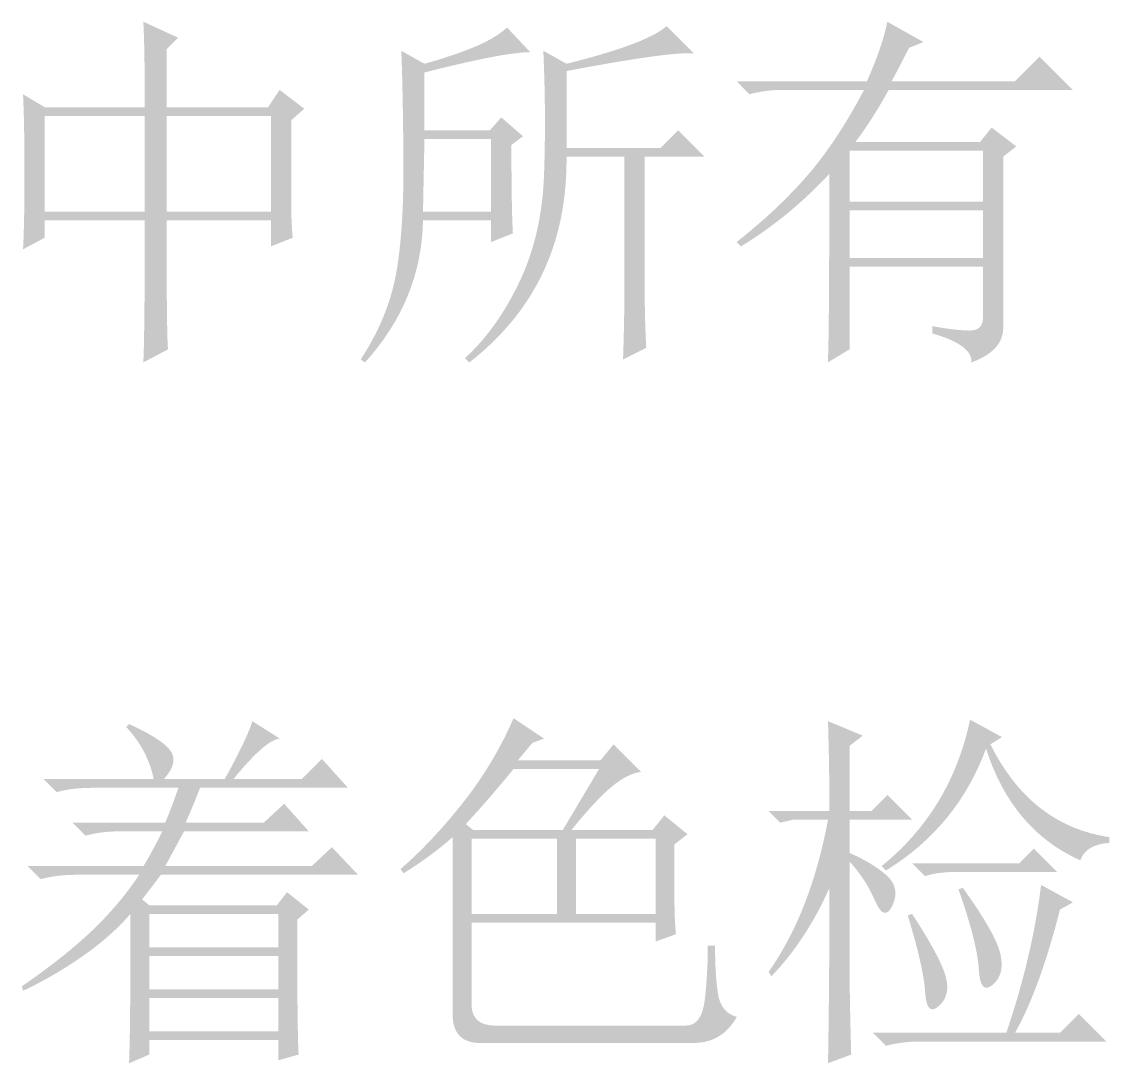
# Model space of a CAD drawing. Header units: millimetres. Extents: x 0 to 841, y 0 to 1189.
# Drawn here: x 446.08 to 469.44, y 178.67 to 201.04 of the extents above; entities that cross this region are included whole.
import ezdxf

# ---------------------------------------------------------------- set-up
doc = ezdxf.new("R2010")
doc.units = ezdxf.units.MM
doc.layers.add('C00-00-00', color=7, linetype='Continuous')

msp = doc.modelspace()

# ---------------------------------------------------------------- hatches: boundary and pattern name
at = {"layer": 'C00-00-00'}
h = msp.add_hatch(color=256, dxfattribs=at)
edge = h.paths.add_edge_path(flags=0)
edge.add_spline(control_points=[(449.192335, 199.020417), (449.192335, 199.020417), (449.192335, 196.964935), (449.192335, 196.964935), (449.192335, 196.964935), (451.434679, 196.964935), (451.434679, 196.964935), (451.434679, 196.964935), (451.434679, 199.020417), (451.434679, 199.020417), (451.434679, 199.020417), (449.192335, 199.020417), (449.192335, 199.020417)], knot_values=[0, 0, 0, 0, 1, 1, 1, 2, 2, 2, 3, 3, 3, 4, 4, 4, 4], degree=3, periodic=1)
edge = h.paths.add_edge_path(flags=0)
edge.add_spline(control_points=[(448.724905, 199.207279), (448.724905, 200.016463), (448.714431, 200.628863), (448.694036, 201.044479), (448.694036, 201.044479), (449.441484, 200.702175), (449.441484, 200.702175), (449.441484, 200.702175), (449.192335, 200.453025), (449.192335, 200.453025), (449.192335, 200.453025), (449.192335, 199.207279), (449.192335, 199.207279), (449.192335, 199.207279), (451.372392, 199.207279), (451.372392, 199.207279), (451.372392, 199.207279), (451.621541, 199.581003), (451.621541, 199.581003), (451.621541, 199.581003), (452.150707, 199.175859), (452.150707, 199.175859), (452.150707, 199.175859), (451.87069, 198.92671), (451.87069, 198.92671), (451.87069, 198.92671), (451.87069, 197.120378), (451.87069, 197.120378), (451.87069, 196.892175), (451.880612, 196.653498), (451.901558, 196.404349), (451.901558, 196.404349), (451.434679, 196.217487), (451.434679, 196.217487), (451.434679, 196.217487), (451.434679, 196.778073), (451.434679, 196.778073), (451.434679, 196.778073), (449.192335, 196.778073), (449.192335, 196.778073), (449.192335, 195.199392), (449.202257, 194.276107), (449.223203, 194.006011), (449.223203, 194.006011), (448.694036, 193.725443), (448.694036, 193.725443), (448.714431, 194.203346), (448.724905, 195.220339), (448.724905, 196.778073), (448.724905, 196.778073), (446.576267, 196.778073), (446.576267, 196.778073), (446.576267, 196.778073), (446.576267, 196.404349), (446.576267, 196.404349), (446.576267, 196.404349), (446.108837, 196.1552), (446.108837, 196.1552), (446.129783, 196.528924), (446.140256, 197.068563), (446.140256, 197.77467), (446.140256, 198.480226), (446.129783, 199.051285), (446.108837, 199.487296), (446.108837, 199.487296), (446.576267, 199.207279), (446.576267, 199.207279), (446.576267, 199.207279), (448.724905, 199.207279), (448.724905, 199.207279)], knot_values=[0, 0, 0, 0, 1, 1, 1, 2, 2, 2, 3, 3, 3, 4, 4, 4, 5, 5, 5, 6, 6, 6, 7, 7, 7, 8, 8, 8, 9, 9, 9, 10, 10, 10, 11, 11, 11, 12, 12, 12, 13, 13, 13, 14, 14, 14, 15, 15, 15, 16, 16, 16, 17, 17, 17, 18, 18, 18, 19, 19, 19, 20, 20, 20, 21, 21, 21, 22, 22, 22, 23, 23, 23, 23], degree=3, periodic=1)
edge = h.paths.add_edge_path(flags=0)
edge.add_spline(control_points=[(446.576267, 199.020417), (446.576267, 199.020417), (446.576267, 196.964935), (446.576267, 196.964935), (446.576267, 196.964935), (448.724905, 196.964935), (448.724905, 196.964935), (448.724905, 196.964935), (448.724905, 199.020417), (448.724905, 199.020417), (448.724905, 199.020417), (446.576267, 199.020417), (446.576267, 199.020417)], knot_values=[0, 0, 0, 0, 1, 1, 1, 2, 2, 2, 3, 3, 3, 4, 4, 4, 4], degree=3, periodic=1)
h = msp.add_hatch(color=256, dxfattribs=at)
edge = h.paths.add_edge_path(flags=0)
edge.add_spline(control_points=[(459.466547, 195.064896), (459.466547, 194.7948), (459.47702, 194.452496), (459.497966, 194.036879), (459.497966, 194.036879), (458.999668, 193.78773), (458.999668, 193.78773), (459.020063, 194.411155), (459.030536, 194.981662), (459.030536, 195.500907), (459.030536, 195.500907), (459.030536, 198.148394), (459.030536, 198.148394), (459.030536, 198.148394), (457.784789, 198.148394), (457.784789, 198.148394), (457.805735, 196.300169), (457.110102, 194.825669), (455.698439, 193.725443), (455.698439, 193.725443), (455.604733, 193.819149), (455.604733, 193.819149), (456.061139, 194.234766), (456.450848, 194.779366), (456.772758, 195.454054), (457.094668, 196.128741), (457.271056, 196.897136), (457.301925, 197.758685), (457.332793, 198.620234), (457.327832, 199.507691), (457.28649, 200.421606), (457.28649, 200.421606), (457.784789, 200.141589), (457.784789, 200.141589), (458.947302, 200.432079), (459.663882, 200.702175), (459.933977, 200.951324), (459.933977, 200.951324), (460.525431, 200.359319), (460.525431, 200.359319), (460.23439, 200.40066), (459.321026, 200.276085), (457.784789, 199.985595), (457.784789, 199.985595), (457.784789, 198.335256), (457.784789, 198.335256), (457.784789, 198.335256), (459.809403, 198.335256), (459.809403, 198.335256), (459.809403, 198.335256), (460.183127, 198.70898), (460.183127, 198.70898), (460.183127, 198.70898), (460.743713, 198.148394), (460.743713, 198.148394), (460.743713, 198.148394), (459.466547, 198.148394), (459.466547, 198.148394), (459.466547, 198.148394), (459.466547, 195.064896), (459.466547, 195.064896)], knot_values=[0, 0, 0, 0, 1, 1, 1, 2, 2, 2, 3, 3, 3, 4, 4, 4, 5, 5, 5, 6, 6, 6, 7, 7, 7, 8, 8, 8, 9, 9, 9, 10, 10, 10, 11, 11, 11, 12, 12, 12, 13, 13, 13, 14, 14, 14, 15, 15, 15, 16, 16, 16, 17, 17, 17, 18, 18, 18, 19, 19, 19, 20, 20, 20, 20], degree=3, periodic=1)
edge = h.paths.add_edge_path(flags=0)
edge.add_spline(control_points=[(454.73271, 198.522118), (454.73271, 198.522118), (454.701842, 196.964935), (454.701842, 196.964935), (454.701842, 196.964935), (456.165319, 196.964935), (456.165319, 196.964935), (456.165319, 196.964935), (456.165319, 198.522118), (456.165319, 198.522118), (456.165319, 198.522118), (454.73271, 198.522118), (454.73271, 198.522118)], knot_values=[0, 0, 0, 0, 1, 1, 1, 2, 2, 2, 3, 3, 3, 4, 4, 4, 4], degree=3, periodic=1)
edge = h.paths.add_edge_path(flags=0)
edge.add_spline(control_points=[(456.508175, 200.919905), (456.508175, 200.919905), (457.006473, 200.390738), (457.006473, 200.390738), (456.632749, 200.390738), (455.874828, 200.245217), (454.73271, 199.954727), (454.73271, 199.954727), (454.73271, 198.70898), (454.73271, 198.70898), (454.73271, 198.70898), (456.134451, 198.70898), (456.134451, 198.70898), (456.134451, 198.70898), (456.3836, 198.988997), (456.3836, 198.988997), (456.3836, 198.988997), (456.850479, 198.584405), (456.850479, 198.584405), (456.850479, 198.584405), (456.60133, 198.397544), (456.60133, 198.397544), (456.60133, 197.504575), (456.611803, 196.871228), (456.632749, 196.497504), (456.632749, 196.497504), (456.165319, 196.310642), (456.165319, 196.310642), (456.165319, 196.310642), (456.165319, 196.778073), (456.165319, 196.778073), (456.165319, 196.778073), (454.701842, 196.778073), (454.701842, 196.778073), (454.680896, 195.635955), (454.26528, 194.618412), (453.456096, 193.725443), (453.456096, 193.725443), (453.362389, 193.78773), (453.362389, 193.78773), (453.757059, 194.390208), (454.011169, 195.00757), (454.125271, 195.640916), (454.239372, 196.274262), (454.291187, 197.120378), (454.281265, 198.179262), (454.270792, 199.238147), (454.255358, 199.985595), (454.234411, 200.421606), (454.234411, 200.421606), (454.73271, 200.141589), (454.73271, 200.141589), (455.106434, 200.245217), (455.448739, 200.359319), (455.760175, 200.483893), (456.071612, 200.608468), (456.320761, 200.753438), (456.508175, 200.919905), (456.508175, 200.919905), (456.508175, 200.919905), (456.508175, 200.919905)], knot_values=[0, 0, 0, 0, 1, 1, 1, 2, 2, 2, 3, 3, 3, 4, 4, 4, 5, 5, 5, 6, 6, 6, 7, 7, 7, 8, 8, 8, 9, 9, 9, 10, 10, 10, 11, 11, 11, 12, 12, 12, 13, 13, 13, 14, 14, 14, 15, 15, 15, 16, 16, 16, 17, 17, 17, 18, 18, 18, 19, 19, 19, 20, 20, 20, 20], degree=3, periodic=1)
h = msp.add_hatch(color=256, dxfattribs=at)
edge = h.paths.add_edge_path(flags=0)
edge.add_spline(control_points=[(463.866347, 198.272969), (463.866347, 198.272969), (463.866347, 197.182665), (463.866347, 197.182665), (463.866347, 197.182665), (466.731564, 197.182665), (466.731564, 197.182665), (466.731564, 197.182665), (466.731564, 198.272969), (466.731564, 198.272969), (466.731564, 198.272969), (463.866347, 198.272969), (463.866347, 198.272969)], knot_values=[0, 0, 0, 0, 1, 1, 1, 2, 2, 2, 3, 3, 3, 4, 4, 4, 4], degree=3, periodic=1)
edge = h.paths.add_edge_path(flags=0)
edge.add_spline(control_points=[(463.866347, 196.995803), (463.866347, 196.995803), (463.866347, 195.968338), (463.866347, 195.968338), (463.866347, 195.968338), (466.731564, 195.968338), (466.731564, 195.968338), (466.731564, 195.968338), (466.731564, 196.995803), (466.731564, 196.995803), (466.731564, 196.995803), (463.866347, 196.995803), (463.866347, 196.995803)], knot_values=[0, 0, 0, 0, 1, 1, 1, 2, 2, 2, 3, 3, 3, 4, 4, 4, 4], degree=3, periodic=1)
edge = h.paths.add_edge_path(flags=0)
edge.add_spline(control_points=[(465.64126, 194.50431), (465.994038, 194.442023), (466.264134, 194.410603), (466.450996, 194.410603), (466.637858, 194.410603), (466.731564, 194.50431), (466.731564, 194.691172), (466.731564, 194.691172), (466.731564, 195.781476), (466.731564, 195.781476), (466.731564, 195.781476), (463.866347, 195.781476), (463.866347, 195.781476), (463.866347, 195.781476), (463.866347, 194.006011), (463.866347, 194.006011), (463.866347, 194.006011), (463.398917, 193.725443), (463.398917, 193.725443), (463.419863, 194.078772), (463.430336, 195.428147), (463.430336, 197.77467), (462.848804, 197.151797), (462.215457, 196.632552), (461.530297, 196.217487), (461.530297, 196.217487), (461.437141, 196.310642), (461.437141, 196.310642), (462.018122, 196.767049), (462.521933, 197.23944), (462.947471, 197.727817), (463.37301, 198.215642), (463.783114, 198.833555), (464.177784, 199.581003), (464.177784, 199.581003), (462.464607, 199.581003), (462.464607, 199.581003), (462.194511, 199.581003), (461.945362, 199.549583), (461.717159, 199.487296), (461.717159, 199.487296), (461.437141, 199.767865), (461.437141, 199.767865), (461.437141, 199.767865), (464.240071, 199.767865), (464.240071, 199.767865), (464.468274, 200.286558), (464.613244, 200.712096), (464.676082, 201.044479), (464.676082, 201.044479), (465.454398, 200.608468), (465.454398, 200.608468), (465.454398, 200.608468), (465.142962, 200.483893), (465.142962, 200.483893), (464.997441, 200.192852), (464.872866, 199.954175), (464.769238, 199.767865), (464.769238, 199.767865), (467.416725, 199.767865), (467.416725, 199.767865), (467.416725, 199.767865), (467.945891, 200.297031), (467.945891, 200.297031), (467.945891, 200.297031), (468.662471, 199.581003), (468.662471, 199.581003), (468.662471, 199.581003), (464.706951, 199.581003), (464.706951, 199.581003), (464.478747, 199.165386), (464.240071, 198.791662), (463.990922, 198.459831), (463.990922, 198.459831), (466.669277, 198.459831), (466.669277, 198.459831), (466.669277, 198.459831), (466.918426, 198.771267), (466.918426, 198.771267), (466.918426, 198.771267), (467.447593, 198.366124), (467.447593, 198.366124), (467.447593, 198.366124), (467.167576, 198.148394), (467.167576, 198.148394), (467.167576, 198.148394), (467.167576, 194.472891), (467.167576, 194.472891), (467.167576, 194.141059), (466.938821, 193.89191), (466.482415, 193.725443), (466.50281, 193.974592), (466.222241, 194.1824), (465.64126, 194.348316), (465.64126, 194.348316), (465.64126, 194.50431), (465.64126, 194.50431)], knot_values=[0, 0, 0, 0, 1, 1, 1, 2, 2, 2, 3, 3, 3, 4, 4, 4, 5, 5, 5, 6, 6, 6, 7, 7, 7, 8, 8, 8, 9, 9, 9, 10, 10, 10, 11, 11, 11, 12, 12, 12, 13, 13, 13, 14, 14, 14, 15, 15, 15, 16, 16, 16, 17, 17, 17, 18, 18, 18, 19, 19, 19, 20, 20, 20, 21, 21, 21, 22, 22, 22, 23, 23, 23, 24, 24, 24, 25, 25, 25, 26, 26, 26, 27, 27, 27, 28, 28, 28, 29, 29, 29, 30, 30, 30, 31, 31, 31, 32, 32, 32, 32], degree=3, periodic=1)
h = msp.add_hatch(color=256, dxfattribs=at)
edge = h.paths.add_edge_path(flags=0)
edge.add_spline(control_points=[(449.912425, 184.585993), (449.808245, 184.315897), (449.704617, 184.066748), (449.600988, 183.838545), (449.600988, 183.838545), (451.282746, 183.838545), (451.282746, 183.838545), (451.282746, 183.838545), (451.718758, 184.243688), (451.718758, 184.243688), (451.718758, 184.243688), (452.247924, 183.651683), (452.247924, 183.651683), (452.247924, 183.651683), (449.569569, 183.651683), (449.569569, 183.651683), (449.444995, 183.42348), (449.309947, 183.17433), (449.164977, 182.904235), (449.164977, 182.904235), (452.310212, 182.904235), (452.310212, 182.904235), (452.310212, 182.904235), (452.746223, 183.309378), (452.746223, 183.309378), (452.746223, 183.309378), (453.306809, 182.717373), (453.306809, 182.717373), (453.306809, 182.717373), (449.071271, 182.717373), (449.071271, 182.717373), (448.946696, 182.550906), (448.811648, 182.374517), (448.666679, 182.188206), (448.666679, 182.188206), (448.822121, 182.063632), (448.822121, 182.063632), (448.822121, 182.063632), (451.562764, 182.063632), (451.562764, 182.063632), (451.562764, 182.063632), (451.781045, 182.343649), (451.781045, 182.343649), (451.781045, 182.343649), (452.247924, 181.969925), (452.247924, 181.969925), (452.247924, 181.969925), (451.998775, 181.752195), (451.998775, 181.752195), (451.998775, 180.132173), (452.009248, 179.166995), (452.030194, 178.855559), (452.030194, 178.855559), (451.594183, 178.730984), (451.594183, 178.730984), (451.594183, 178.730984), (451.594183, 179.166995), (451.594183, 179.166995), (451.594183, 179.166995), (448.822121, 179.166995), (448.822121, 179.166995), (448.822121, 179.166995), (448.822121, 178.855559), (448.822121, 178.855559), (448.822121, 178.855559), (448.38611, 178.668697), (448.38611, 178.668697), (448.407056, 179.084313), (448.417529, 180.15312), (448.417529, 181.87677), (448.126488, 181.544387), (447.778671, 181.237911), (447.374079, 180.957894), (446.968936, 180.677325), (446.548358, 180.433137), (446.112898, 180.22588), (446.112898, 180.22588), (446.081479, 180.319587), (446.081479, 180.319587), (446.683406, 180.734652), (447.181705, 181.129322), (447.576375, 181.503046), (447.971045, 181.87677), (448.31335, 182.281362), (448.604391, 182.717373), (448.604391, 182.717373), (447.23407, 182.717373), (447.23407, 182.717373), (446.963975, 182.717373), (446.714825, 182.685954), (446.486622, 182.624218), (446.486622, 182.624218), (446.206054, 182.904235), (446.206054, 182.904235), (446.206054, 182.904235), (448.697547, 182.904235), (448.697547, 182.904235), (448.822121, 183.111492), (448.957169, 183.360641), (449.10269, 183.651683), (449.10269, 183.651683), (448.199248, 183.651683), (448.199248, 183.651683), (447.929153, 183.651683), (447.680003, 183.620264), (447.4518, 183.558527), (447.4518, 183.558527), (447.171783, 183.838545), (447.171783, 183.838545), (447.171783, 183.838545), (449.164977, 183.838545), (449.164977, 183.838545), (449.268606, 184.087694), (449.361761, 184.336843), (449.444995, 184.585993), (449.444995, 184.585993), (447.576375, 184.585993), (447.576375, 184.585993), (447.306279, 184.585993), (447.05713, 184.554573), (446.828927, 184.492837), (446.828927, 184.492837), (446.548909, 184.772855), (446.548909, 184.772855), (446.548909, 184.772855), (448.915828, 184.772855), (448.915828, 184.772855), (448.832594, 185.18792), (448.635259, 185.561644), (448.323823, 185.894027), (448.323823, 185.894027), (448.38611, 185.956314), (448.38611, 185.956314), (448.884409, 185.728111), (449.185372, 185.530776), (449.289001, 185.36486), (449.392629, 185.198393), (449.340815, 185.001058), (449.133558, 184.772855), (449.133558, 184.772855), (450.441592, 184.772855), (450.441592, 184.772855), (450.773423, 185.374782), (450.970758, 185.790398), (451.033597, 186.018601), (451.033597, 186.018601), (451.625051, 185.644877), (451.625051, 185.644877), (451.417243, 185.623931), (451.08486, 185.333441), (450.628454, 184.772855), (450.628454, 184.772855), (452.092482, 184.772855), (452.092482, 184.772855), (452.092482, 184.772855), (452.528493, 185.208866), (452.528493, 185.208866), (452.528493, 185.208866), (453.089079, 184.585993), (453.089079, 184.585993), (453.089079, 184.585993), (449.912425, 184.585993), (449.912425, 184.585993)], knot_values=[0, 0, 0, 0, 1, 1, 1, 2, 2, 2, 3, 3, 3, 4, 4, 4, 5, 5, 5, 6, 6, 6, 7, 7, 7, 8, 8, 8, 9, 9, 9, 10, 10, 10, 11, 11, 11, 12, 12, 12, 13, 13, 13, 14, 14, 14, 15, 15, 15, 16, 16, 16, 17, 17, 17, 18, 18, 18, 19, 19, 19, 20, 20, 20, 21, 21, 21, 22, 22, 22, 23, 23, 23, 24, 24, 24, 25, 25, 25, 26, 26, 26, 27, 27, 27, 28, 28, 28, 29, 29, 29, 30, 30, 30, 31, 31, 31, 32, 32, 32, 33, 33, 33, 34, 34, 34, 35, 35, 35, 36, 36, 36, 37, 37, 37, 38, 38, 38, 39, 39, 39, 40, 40, 40, 41, 41, 41, 42, 42, 42, 43, 43, 43, 44, 44, 44, 45, 45, 45, 46, 46, 46, 47, 47, 47, 48, 48, 48, 49, 49, 49, 50, 50, 50, 51, 51, 51, 52, 52, 52, 53, 53, 53, 54, 54, 54, 54], degree=3, periodic=1)
edge = h.paths.add_edge_path(flags=0)
edge.add_spline(control_points=[(448.822121, 181.87677), (448.822121, 181.87677), (448.822121, 181.16019), (448.822121, 181.16019), (448.822121, 181.16019), (451.594183, 181.16019), (451.594183, 181.16019), (451.594183, 181.16019), (451.594183, 181.87677), (451.594183, 181.87677), (451.594183, 181.87677), (448.822121, 181.87677), (448.822121, 181.87677)], knot_values=[0, 0, 0, 0, 1, 1, 1, 2, 2, 2, 3, 3, 3, 4, 4, 4, 4], degree=3, periodic=1)
edge = h.paths.add_edge_path(flags=0)
edge.add_spline(control_points=[(448.822121, 180.973328), (448.822121, 180.973328), (448.822121, 180.257299), (448.822121, 180.257299), (448.822121, 180.257299), (451.594183, 180.257299), (451.594183, 180.257299), (451.594183, 180.257299), (451.594183, 180.973328), (451.594183, 180.973328), (451.594183, 180.973328), (448.822121, 180.973328), (448.822121, 180.973328)], knot_values=[0, 0, 0, 0, 1, 1, 1, 2, 2, 2, 3, 3, 3, 4, 4, 4, 4], degree=3, periodic=1)
edge = h.paths.add_edge_path(flags=0)
edge.add_spline(control_points=[(448.822121, 180.070437), (448.822121, 180.070437), (448.822121, 179.353857), (448.822121, 179.353857), (448.822121, 179.353857), (451.594183, 179.353857), (451.594183, 179.353857), (451.594183, 179.353857), (451.594183, 180.070437), (451.594183, 180.070437), (451.594183, 180.070437), (448.822121, 180.070437), (448.822121, 180.070437)], knot_values=[0, 0, 0, 0, 1, 1, 1, 2, 2, 2, 3, 3, 3, 4, 4, 4, 4], degree=3, periodic=1)
h = msp.add_hatch(color=256, dxfattribs=at)
edge = h.paths.add_edge_path(flags=0)
edge.add_spline(control_points=[(457.986626, 183.49624), (457.986626, 183.49624), (457.986626, 181.87677), (457.986626, 181.87677), (457.986626, 181.87677), (459.699804, 181.87677), (459.699804, 181.87677), (459.699804, 181.87677), (459.699804, 183.49624), (459.699804, 183.49624), (459.699804, 183.49624), (457.986626, 183.49624), (457.986626, 183.49624)], knot_values=[0, 0, 0, 0, 1, 1, 1, 2, 2, 2, 3, 3, 3, 4, 4, 4, 4], degree=3, periodic=1)
edge = h.paths.add_edge_path(flags=0)
edge.add_spline(control_points=[(460.104396, 183.371666), (460.104396, 183.371666), (460.104396, 182.125919), (460.104396, 182.125919), (460.104396, 181.897165), (460.114869, 181.668962), (460.135815, 181.440758), (460.135815, 181.440758), (459.699804, 181.284764), (459.699804, 181.284764), (459.699804, 181.284764), (459.699804, 181.689908), (459.699804, 181.689908), (459.699804, 181.689908), (455.744283, 181.689908), (455.744283, 181.689908), (455.744283, 181.689908), (455.744283, 180.00815), (455.744283, 180.00815), (455.723337, 179.654821), (455.889804, 179.478432), (456.242581, 179.478432), (456.242581, 179.478432), (460.353545, 179.478432), (460.353545, 179.478432), (460.581748, 179.478432), (460.716796, 179.670255), (460.758688, 180.054452), (460.800029, 180.438649), (460.820975, 180.817885), (460.820975, 181.191609), (460.820975, 181.191609), (460.976418, 181.191609), (460.976418, 181.191609), (460.976418, 180.775993), (460.996813, 180.433688), (461.038705, 180.163593), (461.080047, 179.893497), (461.215094, 179.727581), (461.443849, 179.665294), (461.236041, 179.29157), (460.924604, 179.104708), (460.509539, 179.104708), (460.509539, 179.104708), (455.931145, 179.104708), (455.931145, 179.104708), (455.515528, 179.104708), (455.318745, 179.333462), (455.339691, 179.789869), (455.339691, 179.789869), (455.339691, 183.527108), (455.339691, 183.527108), (455.007308, 183.236067), (454.65453, 182.976995), (454.280806, 182.748792), (454.280806, 182.748792), (454.218519, 182.841948), (454.218519, 182.841948), (454.653979, 183.215672), (455.095502, 183.682551), (455.541987, 184.243137), (455.988471, 184.803723), (456.356683, 185.416123), (456.647725, 186.080889), (456.647725, 186.080889), (457.301466, 185.644877), (457.301466, 185.644877), (457.301466, 185.644877), (457.052317, 185.551722), (457.052317, 185.551722), (457.052317, 185.551722), (456.74088, 185.177998), (456.74088, 185.177998), (456.74088, 185.177998), (458.516344, 185.177998), (458.516344, 185.177998), (458.516344, 185.177998), (458.796362, 185.520303), (458.796362, 185.520303), (458.796362, 185.520303), (459.388367, 184.928849), (459.388367, 184.928849), (459.200954, 184.907902), (458.993146, 184.803723), (458.764942, 184.616861), (458.536739, 184.429999), (458.246249, 184.118562), (457.893471, 183.683102), (457.893471, 183.683102), (459.637516, 183.683102), (459.637516, 183.683102), (459.637516, 183.683102), (459.886666, 183.994539), (459.886666, 183.994539), (459.886666, 183.994539), (460.384964, 183.589396), (460.384964, 183.589396), (460.384964, 183.589396), (460.104396, 183.371666), (460.104396, 183.371666)], knot_values=[0, 0, 0, 0, 1, 1, 1, 2, 2, 2, 3, 3, 3, 4, 4, 4, 5, 5, 5, 6, 6, 6, 7, 7, 7, 8, 8, 8, 9, 9, 9, 10, 10, 10, 11, 11, 11, 12, 12, 12, 13, 13, 13, 14, 14, 14, 15, 15, 15, 16, 16, 16, 17, 17, 17, 18, 18, 18, 19, 19, 19, 20, 20, 20, 21, 21, 21, 22, 22, 22, 23, 23, 23, 24, 24, 24, 25, 25, 25, 26, 26, 26, 27, 27, 27, 28, 28, 28, 29, 29, 29, 30, 30, 30, 31, 31, 31, 32, 32, 32, 33, 33, 33, 33], degree=3, periodic=1)
edge = h.paths.add_edge_path(flags=0)
edge.add_spline(control_points=[(456.647725, 184.991136), (456.274001, 184.534179), (455.931145, 184.139508), (455.619708, 183.807677), (455.619708, 183.807677), (455.775702, 183.683102), (455.775702, 183.683102), (455.775702, 183.683102), (457.706609, 183.683102), (457.706609, 183.683102), (457.706609, 183.683102), (458.484925, 184.991136), (458.484925, 184.991136), (458.484925, 184.991136), (456.647725, 184.991136), (456.647725, 184.991136)], knot_values=[0, 0, 0, 0, 1, 1, 1, 2, 2, 2, 3, 3, 3, 4, 4, 4, 5, 5, 5, 5], degree=3, periodic=1)
edge = h.paths.add_edge_path(flags=0)
edge.add_spline(control_points=[(455.744283, 183.49624), (455.744283, 183.49624), (455.744283, 181.87677), (455.744283, 181.87677), (455.744283, 181.87677), (457.582034, 181.87677), (457.582034, 181.87677), (457.582034, 181.87677), (457.582034, 183.49624), (457.582034, 183.49624), (457.582034, 183.49624), (455.744283, 183.49624), (455.744283, 183.49624)], knot_values=[0, 0, 0, 0, 1, 1, 1, 2, 2, 2, 3, 3, 3, 4, 4, 4, 4], degree=3, periodic=1)
h = msp.add_hatch(color=256, dxfattribs=at)
edge = h.paths.add_edge_path(flags=0)
edge.add_spline(control_points=[(466.455057, 186.050021), (466.455057, 186.050021), (467.140218, 185.676297), (467.140218, 185.676297), (467.140218, 185.676297), (466.891068, 185.520303), (466.891068, 185.520303), (467.472049, 184.357238), (468.323677, 183.693024), (469.444849, 183.527108), (469.444849, 183.527108), (469.444849, 183.402534), (469.444849, 183.402534), (469.112466, 183.381587), (468.904658, 183.257013), (468.821975, 183.02881), (467.845773, 183.464821), (467.171086, 184.264083), (466.797362, 185.427147), (466.381745, 184.305975), (465.665717, 183.433953), (464.648725, 182.81108), (464.648725, 182.81108), (464.555018, 182.904235), (464.555018, 182.904235), (465.551615, 183.71397), (466.184962, 184.762382), (466.455057, 186.050021), (466.455057, 186.050021), (466.455057, 186.050021), (466.455057, 186.050021)], knot_values=[0, 0, 0, 0, 1, 1, 1, 2, 2, 2, 3, 3, 3, 4, 4, 4, 5, 5, 5, 6, 6, 6, 7, 7, 7, 8, 8, 8, 9, 9, 9, 10, 10, 10, 10], degree=3, periodic=1)
edge = h.paths.add_edge_path(flags=0)
edge.add_spline(control_points=[(465.20931, 182.966522), (465.20931, 182.966522), (467.513942, 182.966522), (467.513942, 182.966522), (467.513942, 182.966522), (467.825378, 183.277959), (467.825378, 183.277959), (467.825378, 183.277959), (468.323677, 182.77966), (468.323677, 182.77966), (468.323677, 182.77966), (466.205908, 182.77966), (466.205908, 182.77966), (465.89392, 182.77966), (465.655244, 182.748241), (465.489328, 182.686505), (465.489328, 182.686505), (465.20931, 182.966522), (465.20931, 182.966522)], knot_values=[0, 0, 0, 0, 1, 1, 1, 2, 2, 2, 3, 3, 3, 4, 4, 4, 5, 5, 5, 6, 6, 6, 6], degree=3, periodic=1)
edge = h.paths.add_edge_path(flags=0)
edge.add_spline(control_points=[(465.115604, 181.84535), (465.115604, 181.84535), (465.20931, 181.87677), (465.20931, 181.87677), (465.603429, 181.274291), (465.842106, 180.832768), (465.925339, 180.552751), (466.008021, 180.272733), (465.961719, 180.054452), (465.78533, 179.899009), (465.608942, 179.743015), (465.510274, 179.841683), (465.489328, 180.194461), (465.468382, 180.547238), (465.343807, 181.097902), (465.115604, 181.84535), (465.115604, 181.84535), (465.115604, 181.84535), (465.115604, 181.84535)], knot_values=[0, 0, 0, 0, 1, 1, 1, 2, 2, 2, 3, 3, 3, 4, 4, 4, 5, 5, 5, 6, 6, 6, 6], degree=3, periodic=1)
edge = h.paths.add_edge_path(flags=0)
edge.add_spline(control_points=[(466.205908, 182.405936), (466.205908, 182.405936), (466.299063, 182.437356), (466.299063, 182.437356), (466.776416, 181.77259), (467.046511, 181.295238), (467.108798, 181.004747), (467.171086, 180.713705), (467.113759, 180.495975), (466.93737, 180.350455), (466.760981, 180.204934), (466.662314, 180.319587), (466.641368, 180.69331), (466.620422, 181.067034), (466.475452, 181.637542), (466.205908, 182.405936), (466.205908, 182.405936), (466.205908, 182.405936), (466.205908, 182.405936)], knot_values=[0, 0, 0, 0, 1, 1, 1, 2, 2, 2, 3, 3, 3, 4, 4, 4, 5, 5, 5, 6, 6, 6, 6], degree=3, periodic=1)
edge = h.paths.add_edge_path(flags=0)
edge.add_spline(control_points=[(468.665981, 182.125919), (468.665981, 182.125919), (468.385964, 181.969925), (468.385964, 181.969925), (468.094922, 180.827807), (467.773013, 179.945311), (467.420235, 179.322438), (467.420235, 179.322438), (468.385964, 179.322438), (468.385964, 179.322438), (468.385964, 179.322438), (468.790556, 179.727581), (468.790556, 179.727581), (468.790556, 179.727581), (469.382561, 179.135576), (469.382561, 179.135576), (469.382561, 179.135576), (465.396172, 179.135576), (465.396172, 179.135576), (465.126077, 179.135576), (464.876928, 179.104708), (464.648725, 179.042421), (464.648725, 179.042421), (464.368156, 179.322438), (464.368156, 179.322438), (464.368156, 179.322438), (467.233373, 179.322438), (467.233373, 179.322438), (467.607097, 180.422664), (467.856246, 181.4821), (467.980821, 182.499643), (467.980821, 182.499643), (468.665981, 182.125919), (468.665981, 182.125919)], knot_values=[0, 0, 0, 0, 1, 1, 1, 2, 2, 2, 3, 3, 3, 4, 4, 4, 5, 5, 5, 6, 6, 6, 7, 7, 7, 8, 8, 8, 9, 9, 9, 10, 10, 10, 11, 11, 11, 11], degree=3, periodic=1)
edge = h.paths.add_edge_path(flags=0)
edge.add_spline(control_points=[(463.869857, 180.412742), (463.869857, 180.1217), (463.88033, 179.603007), (463.901277, 178.855559), (463.901277, 178.855559), (463.402978, 178.668697), (463.402978, 178.668697), (463.423373, 179.893497), (463.433846, 181.149717), (463.433846, 182.437356), (463.101463, 181.689908), (462.686398, 181.056561), (462.1881, 180.537317), (462.1881, 180.537317), (462.125812, 180.631023), (462.125812, 180.631023), (462.727739, 181.4821), (463.153829, 182.571852), (463.402978, 183.900832), (463.402978, 183.900832), (462.65553, 183.900832), (462.65553, 183.900832), (462.65553, 183.900832), (462.374962, 183.838545), (462.374962, 183.838545), (462.374962, 183.838545), (462.125812, 184.087694), (462.125812, 184.087694), (462.125812, 184.087694), (463.433846, 184.087694), (463.433846, 184.087694), (463.433846, 184.64828), (463.423373, 185.2921), (463.402978, 186.018601), (463.402978, 186.018601), (464.150426, 185.707165), (464.150426, 185.707165), (464.150426, 185.707165), (463.869857, 185.489435), (463.869857, 185.489435), (463.869857, 185.489435), (463.869857, 184.087694), (463.869857, 184.087694), (463.869857, 184.087694), (464.337288, 184.087694), (464.337288, 184.087694), (464.337288, 184.087694), (464.679593, 184.43055), (464.679593, 184.43055), (464.679593, 184.43055), (465.20931, 183.900832), (465.20931, 183.900832), (465.20931, 183.900832), (463.869857, 183.900832), (463.869857, 183.900832), (463.869857, 183.900832), (463.869857, 183.184804), (463.869857, 183.184804), (464.201689, 183.039283), (464.466823, 182.878328), (464.664159, 182.701939), (464.861494, 182.52555), (464.902835, 182.312781), (464.788733, 182.063632), (464.67408, 181.814482), (464.549506, 181.84535), (464.415009, 182.156787), (464.279962, 182.468224), (464.09806, 182.748792), (463.869857, 182.997942), (463.869857, 182.997942), (463.869857, 180.412742), (463.869857, 180.412742)], knot_values=[0, 0, 0, 0, 1, 1, 1, 2, 2, 2, 3, 3, 3, 4, 4, 4, 5, 5, 5, 6, 6, 6, 7, 7, 7, 8, 8, 8, 9, 9, 9, 10, 10, 10, 11, 11, 11, 12, 12, 12, 13, 13, 13, 14, 14, 14, 15, 15, 15, 16, 16, 16, 17, 17, 17, 18, 18, 18, 19, 19, 19, 20, 20, 20, 21, 21, 21, 22, 22, 22, 23, 23, 23, 24, 24, 24, 24], degree=3, periodic=1)

doc.saveas('drawing.dxf')
